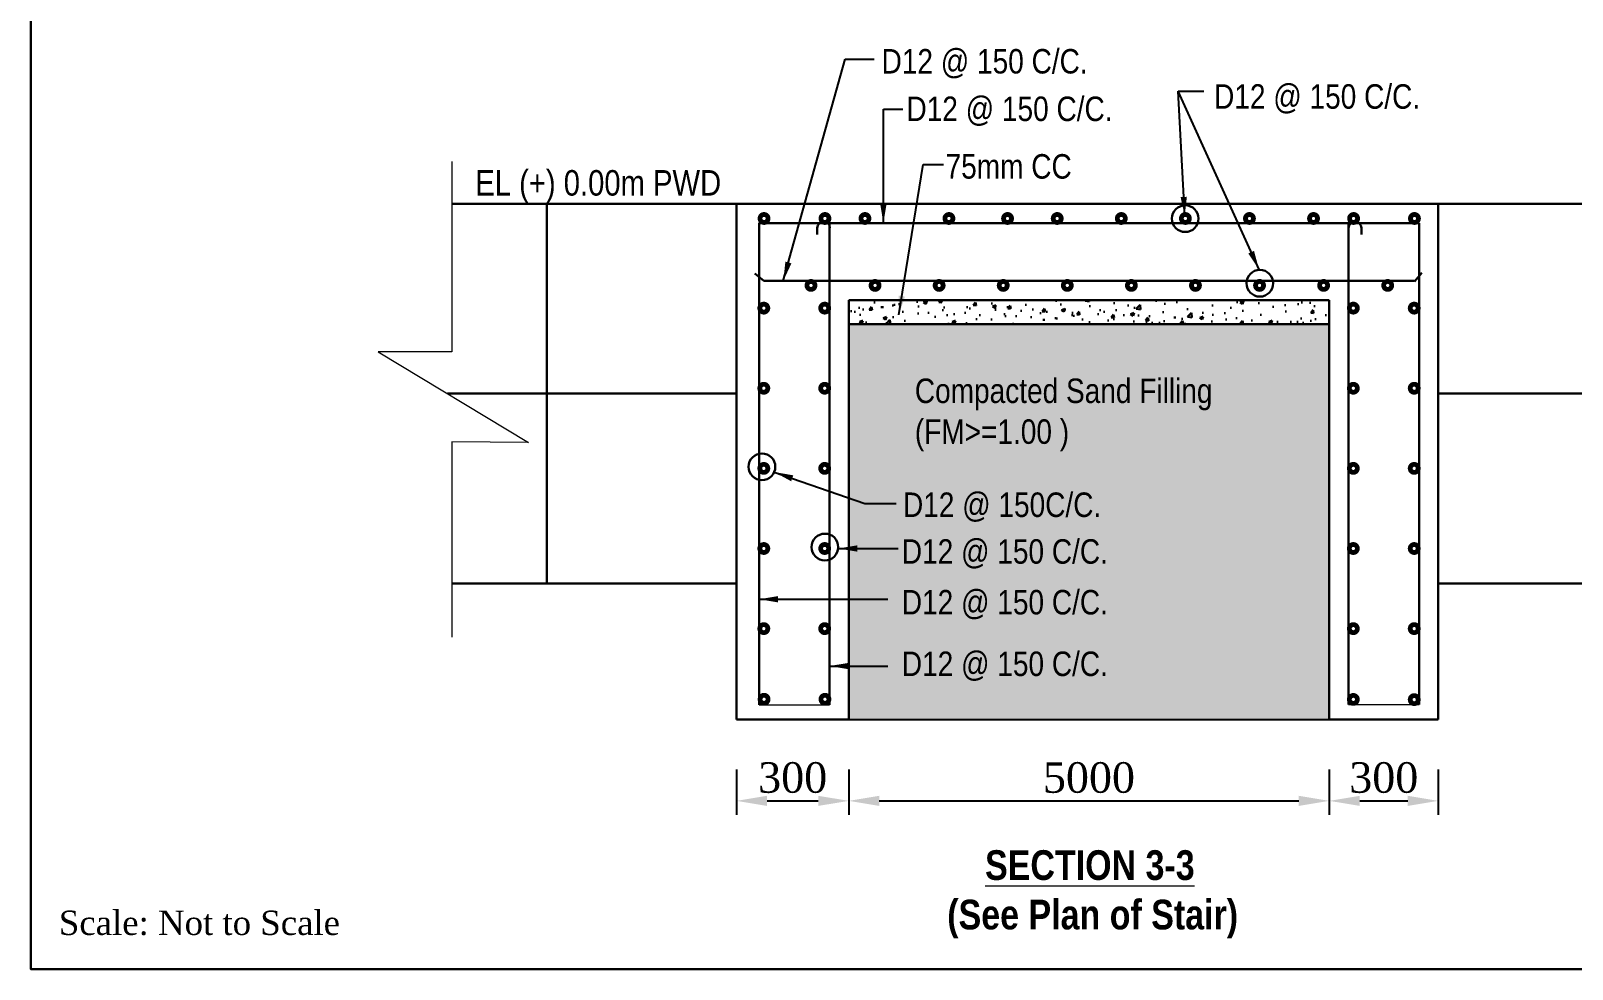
# Model space of a CAD drawing. Header units: metres. Extents: x -1354 to 3686, y -9962 to -7697.
# Drawn here: x 2726.09 to 2766.54, y -7807.27 to -7782.66 of the extents above; entities that cross this region are included whole.
import ezdxf

# ---------------------------------------------------------------- set-up
doc = ezdxf.new("R2010")
doc.units = ezdxf.units.M
doc.layers.add('Blocks', color=11, linetype='Continuous', lineweight=9)
doc.layers.add('Layer1', color=7, linetype='Continuous', lineweight=13)
doc.layers.add('LINE', color=7, linetype='Continuous')
doc.styles.get("Standard").update_dxf_attribs({"font": 'times.ttf'})
doc.styles.add('TIMES', font='ARIALN.TTF')
doc.dimstyles.get("Standard").update_dxf_attribs({"dimtxt": 0.5, "dimasz": 0.4075, "dimexe": 0.364, "dimexo": 0.219, "dimgap": 0.09, "dimtad": 0, "dimdec": 0, "dimlfac": 1000, "dimzin": 0, "dimdsep": 46, "dimtxsty": 'Standard', "dimcen": 0.09, "dimadec": 0, "dimazin": 0, "dimtfac": 1, "dimtdec": 0, "dimtofl": 0, "dimtmove": 0, "dimatfit": 3, "dimfxl": 1, "dimtolj": 1, "dimtzin": 0, "dimarcsym": 0})
pattern_1 = [(37.5, (1400.30236, -7755.82624), (-0.01280025, 0.39153059), [0, -0.308864, 0, -0.34544, 0, -0.3302]), (7.5, (1400.30236, -7755.82624), (0.35961863, 0.57346008), [0, -0.166624, 0, -0.278384, 0, -0.10668]), (327.5, (1400.05242, -7755.82624), (0.6327939, 0.00114975), [0, -0.1016, 0, -0.36576, 0, -0.47752]), (317.5, (1400.0524, -7755.82624), (0.61084516, 0.17834346), [0, -0.0508, 0, -0.239776, 0, -0.27432])]
pattern_2 = [(50, (-312.1276, -8613.0005), (0.90462886, -0.07914477), [0.09459212, -1.04051336]), (355, (-312.1276, -8613.0005), (-0.1749971, 0.94868602), [0.0756737, -0.8324107]), (100.4514, (-312.0522, -8613.0071), (0.72963242, 0.86954068), [0.08039093, -0.8843003]), (46.1842, (-312.1276, -8612.7482), (1.34603463, -0.20875727), [0.1418882, -1.56077005]), (96.6356, (-312.0154, -8612.7656), (1.1788231, 1.22858505), [0.1205864, -1.3264502]), (351.1842, (-312.1276, -8612.7482), (1.1788221, 1.22858597), [0.11351055, -1.24861604]), (21, (-312.00144, -8612.8113), (0.75283608, -0.50779435), [0.09459212, -1.04051336]), (326, (-312.0014, -8612.8113), (0.3068762, 0.91457977), [0.0756737, -0.8324107]), (71.4514, (-311.9387, -8612.8536), (1.05971257, 0.4067846), [0.08039093, -0.8843003]), (37.5, (-312.12757, -8613.0005), (0.015336354, 0.419855156), [0, -0.822320865, 0, -0.845022974, 0, -0.83556376]), (7.5, (-312.12757, -8613.0005), (0.33179075, 0.49744322), [0, -0.48178922, 0, -0.80340244, 0, -0.31846015]), (327.5, (-312.40882, -8613.0005), (0.673271974, -0.028446843), [0, -0.31530708, 0, -0.98375809, 0, -1.30537131]), (317.5, (-312.53494, -8613.0005), (0.73553091, 0.12625524), [0, -0.4098992, 0, -0.65331627, 0, -0.92700282])]
pattern_3 = [(50, (82.72584, -8804.7062), (0.90462886, -0.07914477), [0.09459212, -1.04051336]), (355, (82.7258, -8804.7062), (-0.1749971, 0.94868602), [0.0756737, -0.8324107]), (100.4514, (82.8012, -8804.7128), (0.72963242, 0.86954068), [0.08039093, -0.8843003]), (46.1842, (82.7258, -8804.4539), (1.34603463, -0.20875727), [0.1418882, -1.56077005]), (96.6356, (82.838, -8804.4713), (1.1788231, 1.22858505), [0.1205864, -1.3264502]), (351.1842, (82.7258, -8804.454), (1.1788221, 1.228586), [0.11351055, -1.24861604]), (21, (82.85196, -8804.517), (0.75283608, -0.50779435), [0.09459212, -1.04051336]), (326, (82.852, -8804.517), (0.3068762, 0.91457977), [0.0756737, -0.8324107]), (71.4514, (82.9147, -8804.5593), (1.05971257, 0.4067846), [0.08039093, -0.8843003]), (37.5, (82.72584, -8804.7062), (0.015336354, 0.419855156), [0, -0.82232086, 0, -0.84502297, 0, -0.83556376]), (7.5, (82.72584, -8804.7062), (0.33179075, 0.49744322), [0, -0.48178922, 0, -0.80340244, 0, -0.31846015]), (327.5, (82.4446, -8804.7062), (0.673271974, -0.028446843), [0, -0.31530708, 0, -0.98375809, 0, -1.30537131]), (317.5, (82.31846, -8804.7062), (0.73553091, 0.12625524), [0, -0.4098992, 0, -0.65331627, 0, -0.92700282])]

# ---------------------------------------------------------------- blocks, each defined once
blk = doc.blocks.new('*D970')
at = {"layer": 'Defpoints', "color": 0, "lineweight": -3}
for p in [(2744.608, -7801.814), (2747.551, -7801.814), (2747.551, -7802.857)]:
    blk.add_point(p, dxfattribs=at)
at = {"layer": 'Layer1', "color": 0, "lineweight": -2}
for p, q in [((2744.608, -7802.033), (2744.608, -7803.221)), ((2747.551, -7802.033), (2747.551, -7803.221))]:
    blk.add_line(p, q, dxfattribs=at)
at = {"layer": 'Layer1', "color": 7, "lineweight": -2}
blk.add_line((2745.408, -7802.857), (2746.751, -7802.857), dxfattribs=at)
at = {"layer": 'Layer1', "color": 7, "lineweight": -3}
for points in [[(2745.408, -7802.724), (2745.408, -7802.99), (2744.608, -7802.857)], [(2746.751, -7802.724), (2746.751, -7802.99), (2747.551, -7802.857)]]:
    blk.add_solid(points, dxfattribs=at)
at = {"layer": 'Layer1', "color": 0, "lineweight": 30, "insert": (2746.08, -7802.25), "char_height": 0.8, "attachment_point": 5}
blk.add_mtext('\\A1;300', dxfattribs=at)
blk = doc.blocks.new('*D971')
at = {"layer": 'Defpoints', "color": 0, "lineweight": -3}
for p in [(2760.164, -7801.814), (2763.022, -7801.814), (2763.022, -7802.857)]:
    blk.add_point(p, dxfattribs=at)
at = {"layer": 'Layer1', "color": 0, "lineweight": -2}
for p, q in [((2760.164, -7802.033), (2760.164, -7803.221)), ((2763.022, -7802.033), (2763.022, -7803.221))]:
    blk.add_line(p, q, dxfattribs=at)
at = {"layer": 'Layer1', "color": 7, "lineweight": -2}
blk.add_line((2760.964, -7802.857), (2762.222, -7802.857), dxfattribs=at)
at = {"layer": 'Layer1', "color": 7, "lineweight": -3}
for points in [[(2760.964, -7802.724), (2760.964, -7802.99), (2760.164, -7802.857)], [(2762.222, -7802.724), (2762.222, -7802.99), (2763.022, -7802.857)]]:
    blk.add_solid(points, dxfattribs=at)
at = {"layer": 'Layer1', "color": 0, "lineweight": 30, "insert": (2761.593, -7802.25), "char_height": 0.8, "attachment_point": 5}
blk.add_mtext('\\A1;300', dxfattribs=at)
blk = doc.blocks.new('*D1007')
at = {"layer": 'Defpoints', "color": 0, "lineweight": -3}
for p in [(2744.608, -7801.814), (2747.551, -7801.814), (2747.551, -7802.857)]:
    blk.add_point(p, dxfattribs=at)
at = {"layer": 'Layer1', "color": 0, "lineweight": -2}
for p, q in [((2744.608, -7802.033), (2744.608, -7803.221)), ((2747.551, -7802.033), (2747.551, -7803.221))]:
    blk.add_line(p, q, dxfattribs=at)
at = {"layer": 'Layer1', "color": 7, "lineweight": -2}
blk.add_line((2745.408, -7802.857), (2746.751, -7802.857), dxfattribs=at)
at = {"layer": 'Layer1', "color": 7, "lineweight": -3}
for points in [[(2745.408, -7802.724), (2745.408, -7802.99), (2744.608, -7802.857)], [(2746.751, -7802.724), (2746.751, -7802.99), (2747.551, -7802.857)]]:
    blk.add_solid(points, dxfattribs=at)
at = {"layer": 'Layer1', "color": 0, "lineweight": 30, "insert": (2746.08, -7802.25), "char_height": 0.8, "attachment_point": 5}
blk.add_mtext('\\A1;300', dxfattribs=at)
blk = doc.blocks.new('*D1008')
at = {"layer": 'Defpoints', "color": 0, "lineweight": -3}
for p in [(2760.164, -7801.814), (2763.022, -7801.814), (2763.022, -7802.857)]:
    blk.add_point(p, dxfattribs=at)
at = {"layer": 'Layer1', "color": 0, "lineweight": -2}
for p, q in [((2760.164, -7802.033), (2760.164, -7803.221)), ((2763.022, -7802.033), (2763.022, -7803.221))]:
    blk.add_line(p, q, dxfattribs=at)
at = {"layer": 'Layer1', "color": 7, "lineweight": -2}
blk.add_line((2760.964, -7802.857), (2762.222, -7802.857), dxfattribs=at)
at = {"layer": 'Layer1', "color": 7, "lineweight": -3}
for points in [[(2760.964, -7802.724), (2760.964, -7802.99), (2760.164, -7802.857)], [(2762.222, -7802.724), (2762.222, -7802.99), (2763.022, -7802.857)]]:
    blk.add_solid(points, dxfattribs=at)
at = {"layer": 'Layer1', "color": 0, "lineweight": 30, "insert": (2761.593, -7802.25), "char_height": 0.8, "attachment_point": 5}
blk.add_mtext('\\A1;300', dxfattribs=at)
blk = doc.blocks.new('*D1009')
at = {"layer": 'Defpoints', "color": 0, "lineweight": -3}
for p in [(2747.551, -7801.814), (2760.16, -7801.814), (2760.16, -7802.857)]:
    blk.add_point(p, dxfattribs=at)
at = {"layer": 'Layer1', "color": 0, "lineweight": -2}
for p, q in [((2747.551, -7802.033), (2747.551, -7803.221)), ((2760.16, -7802.033), (2760.16, -7803.221))]:
    blk.add_line(p, q, dxfattribs=at)
at = {"layer": 'Layer1', "color": 7, "lineweight": -2}
blk.add_line((2748.351, -7802.857), (2759.36, -7802.857), dxfattribs=at)
at = {"layer": 'Layer1', "color": 7, "lineweight": -3}
for points in [[(2748.351, -7802.724), (2748.351, -7802.99), (2747.551, -7802.857)], [(2759.36, -7802.724), (2759.36, -7802.99), (2760.16, -7802.857)]]:
    blk.add_solid(points, dxfattribs=at)
at = {"layer": 'Layer1', "color": 0, "lineweight": 30, "insert": (2753.856, -7802.25), "char_height": 0.8, "attachment_point": 5}
blk.add_mtext('\\A1;5000', dxfattribs=at)

msp = doc.modelspace()

# ---------------------------------------------------------------- hatches: boundary and pattern name
at = {"linetype": 'Continuous', "lineweight": -3, "ltscale": 0.5}
h = msp.add_hatch(dxfattribs=at)
h.set_pattern_fill('AR-SAND', color=0, scale=0.008, style=0)
h.set_pattern_definition(pattern_1)
h.paths.add_polyline_path([(2747.551309, -7800.721774), (2760.163592, -7800.721774), (2760.163592, -7790.350649), (2747.551309, -7790.350649)])
h.paths.add_polyline_path([(2749.126328, -7791.616908), (2757.173382, -7791.616908), (2757.173382, -7793.86201), (2749.126328, -7793.86201)], flags=24)
h.paths.add_polyline_path([(2748.784831, -7795.832191), (2754.396344, -7795.832191), (2754.396344, -7796.995853), (2748.784831, -7796.995853)], flags=24)
h.paths.add_polyline_path([(2748.784831, -7797.163578), (2754.396344, -7797.163578), (2754.396344, -7798.32724), (2748.784831, -7798.32724)], flags=24)
h.paths.add_polyline_path([(2748.815013, -7794.606321), (2754.221922, -7794.606321), (2754.221922, -7795.769983), (2748.815013, -7795.769983)], flags=24)
h.paths.add_polyline_path([(2748.784831, -7798.779109), (2754.396344, -7798.779109), (2754.396344, -7799.94277), (2748.784831, -7799.94277)], flags=24)
h = msp.add_hatch(dxfattribs=at)
h.set_pattern_fill('AR-SAND', color=0, scale=0.008, style=0)
h.set_pattern_definition(pattern_1)
h.paths.add_polyline_path([(2747.551309, -7800.721774), (2760.163592, -7800.721774), (2760.163592, -7790.350649), (2747.551309, -7790.350649)])
h.paths.add_polyline_path([(2749.126328, -7791.616908), (2757.173382, -7791.616908), (2757.173382, -7793.86201), (2749.126328, -7793.86201)], flags=24)
h.paths.add_polyline_path([(2748.784831, -7795.832191), (2754.396344, -7795.832191), (2754.396344, -7796.995853), (2748.784831, -7796.995853)], flags=24)
h.paths.add_polyline_path([(2748.784831, -7797.163578), (2754.396344, -7797.163578), (2754.396344, -7798.32724), (2748.784831, -7798.32724)], flags=24)
h.paths.add_polyline_path([(2748.815013, -7794.606321), (2754.221922, -7794.606321), (2754.221922, -7795.769983), (2748.815013, -7795.769983)], flags=24)
h.paths.add_polyline_path([(2748.784831, -7798.779109), (2754.396344, -7798.779109), (2754.396344, -7799.94277), (2748.784831, -7799.94277)], flags=24)
at = {"layer": 'Layer1', "lineweight": 30}
h = msp.add_hatch(dxfattribs=at)
h.set_pattern_fill('AR-CONC', scale=0.126123, style=0)
h.set_pattern_definition(pattern_3)
h.paths.add_polyline_path([(2747.551309, -7789.720035), (2747.551309, -7790.350649), (2748.462221, -7790.350649), (2748.462221, -7789.720035)])
h = msp.add_hatch(dxfattribs=at)
h.set_pattern_fill('AR-CONC', scale=0.126123, style=0)
h.set_pattern_definition(pattern_3)
h.paths.add_polyline_path([(2747.551309, -7789.720035), (2747.551309, -7790.350649), (2748.462221, -7790.350649), (2748.462221, -7789.720035)])
h = msp.add_hatch(dxfattribs=at)
h.set_pattern_fill('AR-CONC', scale=0.126123, style=0)
h.set_pattern_definition(pattern_2)
h.paths.add_polyline_path([(2758.902363, -7789.720035), (2748.812537, -7789.720035), (2748.181923, -7790.350649), (2759.532978, -7790.350649)])
h = msp.add_hatch(dxfattribs=at)
h.set_pattern_fill('AR-CONC', scale=0.126123, style=0)
h.set_pattern_definition(pattern_2)
h.paths.add_polyline_path([(2758.902363, -7789.720035), (2748.812537, -7789.720035), (2748.181923, -7790.350649), (2759.532978, -7790.350649)])
h = msp.add_hatch(dxfattribs=at)
h.set_pattern_fill('AR-CONC', scale=0.126123, style=0)
h.set_pattern_definition(pattern_3)
h.paths.add_polyline_path([(2759.241519, -7790.350649), (2760.163592, -7790.350649), (2760.163592, -7789.720035), (2759.241519, -7789.720035)])
h = msp.add_hatch(dxfattribs=at)
h.set_pattern_fill('AR-CONC', scale=0.126123, style=0)
h.set_pattern_definition(pattern_3)
h.paths.add_polyline_path([(2759.241519, -7790.350649), (2760.163592, -7790.350649), (2760.163592, -7789.720035), (2759.241519, -7789.720035)])

# ---------------------------------------------------------------- linework, layer by layer
at = {"color": 0, "linetype": 'Continuous', "lineweight": -3, "ltscale": 0.5}
msp.add_line((2747.551309, -7800.721774), (2760.163592, -7800.721774), dxfattribs=at)
msp.add_line((2747.551309, -7800.721774), (2760.163592, -7800.721774), dxfattribs=at)
at = {"color": 7, "lineweight": 30, "ltscale": 0.18}
for centre in [(2756.382171, -7787.582434), (2756.382171, -7787.582434), (2758.340031, -7789.277626), (2758.340031, -7789.277626), (2745.273785, -7794.092691), (2745.273785, -7794.092691), (2746.926589, -7796.198047), (2746.926589, -7796.198047)]:
    msp.add_circle(centre, 0.350301, dxfattribs=at)
at = {"layer": 'Blocks', "color": 0, "lineweight": 13, "ltscale": 0.05}
for p, q in [((2737.139632, -7786.079312), (2737.139632, -7791.078205)), ((2737.139632, -7786.079312), (2737.139632, -7791.078205)), ((2737.139632, -7791.078205), (2735.205344, -7791.078205)), ((2735.205344, -7791.078205), (2739.145104, -7793.45781)), ((2737.139632, -7791.078205), (2735.205344, -7791.078205)), ((2735.205344, -7791.078205), (2739.145104, -7793.45781)), ((2739.145104, -7793.45781), (2737.139632, -7793.43426)), ((2737.139632, -7793.43426), (2737.139632, -7798.56183)), ((2739.145104, -7793.45781), (2737.139632, -7793.43426)), ((2737.139632, -7793.43426), (2737.139632, -7798.56183)), ((2745.205391, -7800.340215), (2747.046817, -7800.340215)), ((2745.205391, -7800.340215), (2747.046817, -7800.340215)), ((2760.663846, -7800.328734), (2762.517885, -7800.328734)), ((2760.663846, -7800.328734), (2762.517885, -7800.328734))]:
    msp.add_line(p, q, dxfattribs=at)
at = {"layer": 'Layer1', "color": 7, "lineweight": 30}
for p, q in [((2744.608443, -7787.197578), (2738.375899, -7787.197578)), ((2744.608443, -7787.197578), (2738.375899, -7787.197578)), ((2744.608443, -7800.721774), (2744.608443, -7787.197578)), ((2763.022376, -7787.197578), (2744.608443, -7787.197578)), ((2744.608443, -7800.721774), (2744.608443, -7787.197578)), ((2763.022376, -7787.197578), (2744.608443, -7787.197578)), ((2763.022376, -7787.197578), (2763.022376, -7800.721774)), ((2763.022376, -7787.197578), (2769.25492, -7787.197578)), ((2763.022376, -7787.197578), (2763.022376, -7800.721774)), ((2763.022376, -7787.197578), (2769.25492, -7787.197578)), ((2747.046817, -7787.70207), (2747.046817, -7789.089725)), ((2747.046817, -7787.70207), (2747.046817, -7789.089725)), ((2747.046817, -7800.336689), (2747.046817, -7787.827888)), ((2747.046817, -7800.336689), (2747.046817, -7787.827888)), ((2760.663846, -7800.328734), (2760.668083, -7787.827888)), ((2760.663846, -7800.328734), (2760.668083, -7787.827888)), ((2760.668083, -7787.70207), (2760.668083, -7789.089725)), ((2760.668083, -7787.70207), (2760.668083, -7789.089725)), ((2745.323139, -7789.215544), (2745.084848, -7789.017531)), ((2745.323139, -7789.215544), (2745.084848, -7789.017531)), ((2762.587978, -7789.001181), (2762.400137, -7789.227478)), ((2762.587978, -7789.001181), (2762.400137, -7789.227478)), ((2745.323139, -7789.215544), (2762.391762, -7789.215544)), ((2745.323139, -7789.215544), (2762.391762, -7789.215544)), ((2760.163592, -7789.720035), (2747.551309, -7789.720035)), ((2747.551309, -7789.720035), (2747.551309, -7800.721774)), ((2760.163592, -7789.720035), (2747.551309, -7789.720035)), ((2747.551309, -7789.720035), (2747.551309, -7800.721774)), ((2760.163592, -7800.721774), (2760.163592, -7789.720035)), ((2760.163592, -7800.721774), (2760.163592, -7789.720035)), ((2747.551309, -7790.350649), (2760.163592, -7790.350649)), ((2747.551309, -7790.350649), (2760.163592, -7790.350649)), ((2747.551309, -7800.721774), (2744.608443, -7800.721774)), ((2747.551309, -7800.721774), (2744.608443, -7800.721774)), ((2763.022376, -7800.721774), (2760.163592, -7800.721774)), ((2763.022376, -7800.721774), (2760.163592, -7800.721774))]:
    msp.add_line(p, q, dxfattribs=at)
for points in [[(2813.54408, -7807.272354), (2726.087141, -7807.272354), (2726.087141, -7729.910608), (2837.186222, -7729.910608), (2837.186222, -7790.795543), (2837.186222, -7804.750124), (2837.186222, -7807.272354)], [(2813.54408, -7807.272354), (2726.087141, -7807.272354), (2726.087141, -7729.910608), (2837.186222, -7729.910608), (2837.186222, -7790.795543), (2837.186222, -7804.750124), (2837.186222, -7807.272354)], [(2744.608443, -7792.174218), (2739.631803, -7792.174218), (2739.631803, -7787.197578), (2744.608443, -7787.197578)], [(2744.608443, -7792.174218), (2739.631803, -7792.174218), (2739.631803, -7787.197578), (2744.608443, -7787.197578)], [(2763.022376, -7792.174218), (2767.999016, -7792.174218), (2767.999016, -7787.197578), (2763.022376, -7787.197578)], [(2763.022376, -7792.174218), (2767.999016, -7792.174218), (2767.999016, -7787.197578), (2763.022376, -7787.197578)], [(2744.608443, -7797.150858), (2739.631803, -7797.150858), (2739.631803, -7792.174218), (2744.608443, -7792.174218)], [(2744.608443, -7797.150858), (2739.631803, -7797.150858), (2739.631803, -7792.174218), (2744.608443, -7792.174218)], [(2763.022376, -7797.150858), (2767.999016, -7797.150858), (2767.999016, -7792.174218), (2763.022376, -7792.174218)], [(2763.022376, -7797.150858), (2767.999016, -7797.150858), (2767.999016, -7792.174218), (2763.022376, -7792.174218)]]:
    msp.add_lwpolyline(points, close=True, dxfattribs=at)
for points in [[(2737.143483, -7787.197578), (2739.631803, -7787.197578), (2739.631803, -7792.174218), (2737.019944, -7792.174218)], [(2737.143483, -7787.197578), (2739.631803, -7787.197578), (2739.631803, -7792.174218), (2737.019944, -7792.174218)], [(2745.205391, -7800.340215), (2745.197016, -7787.70207), (2762.517885, -7787.70207), (2762.517885, -7800.328734)], [(2745.205391, -7800.340215), (2745.197016, -7787.70207), (2762.517885, -7787.70207), (2762.517885, -7800.328734)], [(2737.019944, -7792.174218), (2739.631803, -7792.174218), (2739.631803, -7797.150858), (2737.143483, -7797.150858)], [(2737.019944, -7792.174218), (2739.631803, -7792.174218), (2739.631803, -7797.150858), (2737.143483, -7797.150858)]]:
    msp.add_lwpolyline(points, dxfattribs=at)
at = {"layer": 'Layer1', "color": 7, "lineweight": 30, "const_width": 0.210205}
for points in [[(2745.266311, -7787.578281, 1), (2745.392434, -7787.578281, 1)], [(2745.266311, -7787.578281, 1), (2745.392434, -7787.578281, 1)], [(2746.98999, -7787.578281, -1), (2746.863867, -7787.578281, -1)], [(2746.98999, -7787.578281, -1), (2746.863867, -7787.578281, -1)], [(2747.91489, -7787.578281, 1), (2748.041013, -7787.578281, 1)], [(2747.91489, -7787.578281, 1), (2748.041013, -7787.578281, 1)], [(2750.117836, -7787.578281, 1), (2750.243959, -7787.578281, 1)], [(2750.117836, -7787.578281, 1), (2750.243959, -7787.578281, 1)], [(2751.656534, -7787.578281, 1), (2751.782657, -7787.578281, 1)], [(2751.656534, -7787.578281, 1), (2751.782657, -7787.578281, 1)], [(2752.959804, -7787.578281, 1), (2753.085926, -7787.578281, 1)], [(2752.959804, -7787.578281, 1), (2753.085926, -7787.578281, 1)], [(2754.641441, -7787.578281, 1), (2754.767564, -7787.578281, 1)], [(2754.641441, -7787.578281, 1), (2754.767564, -7787.578281, 1)], [(2756.323079, -7787.578281, 1), (2756.449202, -7787.578281, 1)], [(2756.323079, -7787.578281, 1), (2756.449202, -7787.578281, 1)], [(2758.004717, -7787.578281, 1), (2758.13084, -7787.578281, 1)], [(2758.004717, -7787.578281, 1), (2758.13084, -7787.578281, 1)], [(2759.686355, -7787.578281, 1), (2759.812478, -7787.578281, 1)], [(2759.686355, -7787.578281, 1), (2759.812478, -7787.578281, 1)], [(2760.737378, -7787.578281, 1), (2760.863501, -7787.578281, 1)], [(2760.737378, -7787.578281, 1), (2760.863501, -7787.578281, 1)], [(2762.461057, -7787.578281, -1), (2762.334934, -7787.578281, -1)], [(2762.461057, -7787.578281, -1), (2762.334934, -7787.578281, -1)], [(2746.497959, -7789.334682, -1), (2746.624082, -7789.334682, -1)], [(2746.497959, -7789.334682, -1), (2746.624082, -7789.334682, -1)], [(2748.179597, -7789.334682, -1), (2748.305719, -7789.334682, -1)], [(2748.179597, -7789.334682, -1), (2748.305719, -7789.334682, -1)], [(2749.861234, -7789.334682, -1), (2749.987357, -7789.334682, -1)], [(2749.861234, -7789.334682, -1), (2749.987357, -7789.334682, -1)], [(2751.542872, -7789.334682, -1), (2751.668995, -7789.334682, -1)], [(2751.542872, -7789.334682, -1), (2751.668995, -7789.334682, -1)], [(2753.22451, -7789.334682, -1), (2753.350633, -7789.334682, -1)], [(2753.22451, -7789.334682, -1), (2753.350633, -7789.334682, -1)], [(2754.906148, -7789.334682, -1), (2755.03227, -7789.334682, -1)], [(2754.906148, -7789.334682, -1), (2755.03227, -7789.334682, -1)], [(2756.587785, -7789.334682, -1), (2756.713908, -7789.334682, -1)], [(2756.587785, -7789.334682, -1), (2756.713908, -7789.334682, -1)], [(2758.269423, -7789.334682, -1), (2758.395546, -7789.334682, -1)], [(2758.269423, -7789.334682, -1), (2758.395546, -7789.334682, -1)], [(2759.951061, -7789.334682, -1), (2760.077184, -7789.334682, -1)], [(2759.951061, -7789.334682, -1), (2760.077184, -7789.334682, -1)], [(2761.632699, -7789.334682, -1), (2761.758821, -7789.334682, -1)], [(2761.632699, -7789.334682, -1), (2761.758821, -7789.334682, -1)], [(2745.260077, -7789.93024, 1), (2745.3862, -7789.93024, 1)], [(2745.260077, -7789.93024, 1), (2745.3862, -7789.93024, 1)], [(2746.983756, -7789.93024, -1), (2746.857633, -7789.93024, -1)], [(2746.983756, -7789.93024, -1), (2746.857633, -7789.93024, -1)], [(2746.983756, -7789.93024, -1), (2746.857633, -7789.93024, -1)], [(2746.983756, -7789.93024, -1), (2746.857633, -7789.93024, -1)], [(2760.731145, -7789.93024, 1), (2760.857267, -7789.93024, 1)], [(2760.731145, -7789.93024, 1), (2760.857267, -7789.93024, 1)], [(2760.731145, -7789.93024, 1), (2760.857267, -7789.93024, 1)], [(2760.731145, -7789.93024, 1), (2760.857267, -7789.93024, 1)], [(2762.454823, -7789.93024, -1), (2762.3287, -7789.93024, -1)], [(2762.454823, -7789.93024, -1), (2762.3287, -7789.93024, -1)], [(2745.260077, -7792.032287, 1), (2745.3862, -7792.032287, 1)], [(2745.260077, -7792.032287, 1), (2745.3862, -7792.032287, 1)], [(2746.983756, -7792.032287, -1), (2746.857633, -7792.032287, -1)], [(2746.983756, -7792.032287, -1), (2746.857633, -7792.032287, -1)], [(2760.731145, -7792.032287, 1), (2760.857267, -7792.032287, 1)], [(2760.731145, -7792.032287, 1), (2760.857267, -7792.032287, 1)], [(2762.454823, -7792.032287, -1), (2762.3287, -7792.032287, -1)], [(2762.454823, -7792.032287, -1), (2762.3287, -7792.032287, -1)], [(2745.260077, -7794.134334, 1), (2745.3862, -7794.134334, 1)], [(2745.260077, -7794.134334, 1), (2745.3862, -7794.134334, 1)], [(2746.983756, -7794.134334, -1), (2746.857633, -7794.134334, -1)], [(2746.983756, -7794.134334, -1), (2746.857633, -7794.134334, -1)], [(2760.731145, -7794.134334, 1), (2760.857267, -7794.134334, 1)], [(2760.731145, -7794.134334, 1), (2760.857267, -7794.134334, 1)], [(2762.454823, -7794.134334, -1), (2762.3287, -7794.134334, -1)], [(2762.454823, -7794.134334, -1), (2762.3287, -7794.134334, -1)], [(2745.260077, -7796.236381, 1), (2745.3862, -7796.236381, 1)], [(2745.260077, -7796.236381, 1), (2745.3862, -7796.236381, 1)], [(2746.983756, -7796.236381, -1), (2746.857633, -7796.236381, -1)], [(2746.983756, -7796.236381, -1), (2746.857633, -7796.236381, -1)], [(2760.731145, -7796.236381, 1), (2760.857267, -7796.236381, 1)], [(2760.731145, -7796.236381, 1), (2760.857267, -7796.236381, 1)], [(2762.454823, -7796.236381, -1), (2762.3287, -7796.236381, -1)], [(2762.454823, -7796.236381, -1), (2762.3287, -7796.236381, -1)], [(2745.260077, -7798.338428, 1), (2745.3862, -7798.338428, 1)], [(2745.260077, -7798.338428, 1), (2745.3862, -7798.338428, 1)], [(2746.983756, -7798.338428, -1), (2746.857633, -7798.338428, -1)], [(2746.983756, -7798.338428, -1), (2746.857633, -7798.338428, -1)], [(2760.731145, -7798.338428, 1), (2760.857267, -7798.338428, 1)], [(2760.731145, -7798.338428, 1), (2760.857267, -7798.338428, 1)], [(2762.454823, -7798.338428, -1), (2762.3287, -7798.338428, -1)], [(2762.454823, -7798.338428, -1), (2762.3287, -7798.338428, -1)], [(2745.267028, -7800.191858, 1), (2745.393151, -7800.191858, 1)], [(2745.267028, -7800.191858, 1), (2745.393151, -7800.191858, 1)], [(2746.990707, -7800.191858, -1), (2746.864584, -7800.191858, -1)], [(2746.990707, -7800.191858, -1), (2746.864584, -7800.191858, -1)], [(2760.731145, -7800.195249, 1), (2760.857267, -7800.195249, 1)], [(2760.731145, -7800.195249, 1), (2760.857267, -7800.195249, 1)], [(2762.454823, -7800.200908, -1), (2762.3287, -7800.200908, -1)], [(2762.454823, -7800.200908, -1), (2762.3287, -7800.200908, -1)]]:
    msp.add_lwpolyline(points, format="xyb", close=True, dxfattribs=at)
at = {"layer": 'Layer1', "color": 7, "lineweight": 30}
for points in [[(2747.05943, -7787.827888, 0.998189334), (2746.723102, -7787.827888), (2746.723102, -7787.996052)], [(2747.05943, -7787.827888, 0.998189334), (2746.723102, -7787.827888), (2746.723102, -7787.996052)], [(2760.668083, -7787.827888, -0.998189334), (2761.004411, -7787.827888), (2761.004411, -7787.996052)], [(2760.668083, -7787.827888, -0.998189334), (2761.004411, -7787.827888), (2761.004411, -7787.996052)]]:
    msp.add_lwpolyline(points, format="xyb", dxfattribs=at)

# ---------------------------------------------------------------- texts
at = {"layer": 'Layer1', "color": 7, "lineweight": 30, "attachment_point": 1, "style": 'TIMES'}
for s, insert, char_height, width in [('D12 @ 150 C/C.', (2748.413526, -7783.132645), 0.6422922, 5.62835096), ('D12 @ 150 C/C.', (2748.413526, -7783.132645), 0.6422922, 5.62835096), ('D12 @ 150 C/C.', (2757.139594, -7784.056356), 0.6422922, 5.62835096), ('D12 @ 150 C/C.', (2757.139594, -7784.056356), 0.6422922, 5.62835096), ('D12 @ 150 C/C.', (2749.066895, -7784.379555), 0.6422922, 5.62835096), ('D12 @ 150 C/C.', (2749.066895, -7784.379555), 0.6422922, 5.62835096), ('75mm CC', (2750.09317, -7785.890522), 0.6422922, 5.62835096), ('75mm CC', (2750.09317, -7785.890522), 0.6422922, 5.62835096), ('EL (+) 0.00m PWD', (2737.751365, -7786.309282), 0.66905437, 7.13924674), ('Compacted Sand Filling\\P(FM>=1.00 )', (2749.286901, -7791.777481), 0.6422922, 12.51920321), ('Compacted Sand Filling\\P(FM>=1.00 )', (2749.286901, -7791.777481), 0.6422922, 12.51920321), ('D12 @ 150C/C.', (2748.975586, -7794.766895), 0.6422922, 5.62835096), ('D12 @ 150C/C.', (2748.975586, -7794.766895), 0.6422922, 5.62835096), ('D12 @ 150 C/C.', (2748.945404, -7795.992764), 0.6422922, 5.62835096), ('D12 @ 150 C/C.', (2748.945404, -7795.992764), 0.6422922, 5.62835096), ('D12 @ 150 C/C.', (2748.945404, -7797.324151), 0.6422922, 5.62835096), ('D12 @ 150 C/C.', (2748.945404, -7797.324151), 0.6422922, 5.62835096), ('D12 @ 150 C/C.', (2748.945404, -7798.939682), 0.6422922, 5.62835096), ('D12 @ 150 C/C.', (2748.945404, -7798.939682), 0.6422922, 5.62835096)]:
    msp.add_mtext(s, dxfattribs=dict(at, insert=insert, char_height=char_height, width=width))
at = {"layer": 'Layer1', "color": 7, "lineweight": 13, "insert": (2746.170066, -7804.152759), "char_height": 0.778536, "width": 17.37826797, "attachment_point": 1, "style": 'TIMES'}
msp.add_mtext('{\\fArial Narrow|b1|i0|c0|p34;                    \\LSECTION 3-3\\P\\l                (See Plan of Stair)}', dxfattribs=at)
msp.add_mtext('{\\fArial Narrow|b1|i0|c0|p34;                    \\LSECTION 3-3\\P\\l                (See Plan of Stair)}', dxfattribs=at)
at = {"layer": 'LINE', "color": 7, "linetype": 'ByBlock', "lineweight": 30, "ltscale": 0.5, "insert": (2726.823423, -7805.735669), "char_height": 0.63961538, "width": 13.43449086, "attachment_point": 1}
msp.add_mtext('Scale: Not to Scale', dxfattribs=at)
msp.add_mtext('Scale: Not to Scale', dxfattribs=at)

# ---------------------------------------------------------------- dimensions: what is measured, and where the dimension line sits
at = {"layer": 'Layer1', "color": 7, "lineweight": 30}
for base, p1, p2, text, picture, middle in [((2747.551309, -7802.857088), (2744.608443, -7801.813736), (2747.551309, -7801.813736), '300', '*D970', (2746.079876, -7802.250167)), ((2747.551309, -7802.857088), (2744.608443, -7801.813736), (2747.551309, -7801.813736), '300', '*D1007', (2746.079876, -7802.250167)), ((2760.160211, -7802.857088), (2747.551309, -7801.813736), (2760.160211, -7801.813736), '5000', '*D1009', (2753.85576, -7802.250167)), ((2763.022376, -7802.857088), (2760.163592, -7801.813736), (2763.022376, -7801.813736), '300', '*D971', (2761.592984, -7802.250167)), ((2763.022376, -7802.857088), (2760.163592, -7801.813736), (2763.022376, -7801.813736), '300', '*D1008', (2761.592984, -7802.250167))]:
    dim = msp.add_linear_dim(base=base, p1=p1, p2=p2, text=text, dimstyle='Standard', override={"dimtxt": 0.8, "dimasz": 0.8, "dimgap": 0.2, "dimtad": 1, "dimdec": 2, "dimrnd": 0.002, "dimpost": 'm', "dimcen": 0.05, "dimclrd": 7, "dimadec": 1, "dimtdec": 2, "dimfrac": 2}, dxfattribs=at)
    dim.commit()
    dim.dimension.update_dxf_attribs({"geometry": picture, "text_midpoint": middle})

# ---------------------------------------------------------------- leaders
for points in [[(2745.834389, -7789.215544), (2747.453848, -7783.403021), (2748.223197, -7783.403021)], [(2745.834389, -7789.215544), (2747.453848, -7783.403021), (2748.223197, -7783.403021)], [(2756.3694, -7787.513133), (2756.198325, -7784.234241), (2756.870056, -7784.234241)], [(2758.318638, -7788.91692), (2756.198325, -7784.234241), (2756.637897, -7784.234241)], [(2756.3694, -7787.513133), (2756.198325, -7784.234241), (2756.870056, -7784.234241)], [(2758.318638, -7788.91692), (2756.198325, -7784.234241), (2756.637897, -7784.234241)], [(2748.46082, -7787.70207), (2748.46082, -7784.707475), (2748.974405, -7784.707475)], [(2748.46082, -7787.70207), (2748.46082, -7784.707475), (2748.974405, -7784.707475)], [(2748.865129, -7790.109887), (2749.503854, -7786.163417), (2750.042493, -7786.15917)], [(2748.865129, -7790.109887), (2749.503854, -7786.163417), (2750.042493, -7786.15917)], [(2745.596188, -7794.229685), (2747.971718, -7795.059235), (2748.794489, -7795.059235)], [(2745.596188, -7794.229685), (2747.971718, -7795.059235), (2748.794489, -7795.059235)], [(2747.274786, -7796.236381), (2748.846136, -7796.236381)], [(2747.274786, -7796.236381), (2748.846136, -7796.236381)], [(2745.197016, -7797.567768), (2748.579172, -7797.567768)], [(2745.197016, -7797.567768), (2748.579172, -7797.567768)], [(2747.046817, -7799.319924), (2748.579172, -7799.319924)], [(2747.046817, -7799.319924), (2748.579172, -7799.319924)]]:
    msp.add_leader(points, dimstyle='Standard', override={"dimtxt": 0.75, "dimasz": 0.5, "dimdec": 2, "dimrnd": 0.002, "dimpost": 'm', "dimcen": 0.05, "dimclrd": 7, "dimadec": 1, "dimtdec": 2, "dimfrac": 2}, dxfattribs=at)

doc.saveas('drawing.dxf')
